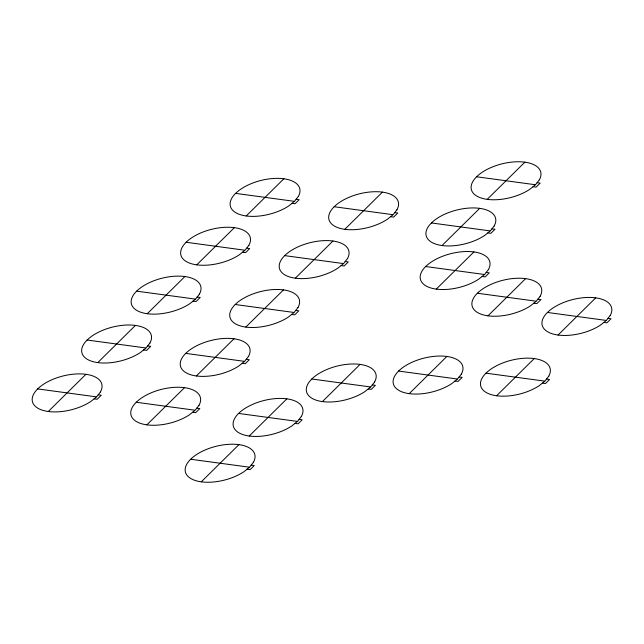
<?xml version="1.0" encoding="UTF-8"?>
<svg xmlns="http://www.w3.org/2000/svg" width="644" height="644" viewBox="0 0 644 644"><rect width="100%" height="100%" fill="white"/><g stroke="black" fill="none" stroke-linecap="round" stroke-linejoin="round"><path stroke-width="0.97" d="M48.292 411.492L85.942 374.301M97.775 362.612L135.417 325.421M147.259 313.725L184.9 276.542M196.742 264.845L234.384 227.654M246.225 215.957L283.867 178.774M146.864 424.847L184.514 387.664M196.348 375.967L233.997 338.776M245.831 327.08L283.481 289.897M295.314 278.2L332.964 241.009M344.798 229.32L382.439 192.129M201.274 481.833L238.924 444.642M487.218 199.358L524.868 162.167M249.212 436.028L286.862 398.837M442.042 245.533L479.683 208.35M322.427 401.59L360.068 364.399M436.278 289.116L473.928 251.925M409.222 393.645L446.864 356.454M487.999 315.826L525.641 278.635M496.605 395.762L534.246 358.571M558.058 335.041L595.708 297.858M537.12 182.671L540.171 183.081L536.074 187.138L533.015 186.72M476.592 176.77L535.067 184.699M296.127 199.278L299.178 199.688L295.073 203.737L292.022 203.327M394.7 212.633L397.751 213.043L393.653 217.092L390.594 216.682M235.599 193.377L294.075 201.298M334.172 206.732L392.647 214.653M491.944 228.853L494.995 229.264L490.889 233.313L487.838 232.903M431.416 222.953L489.891 230.874M486.18 272.428L489.231 272.839L485.133 276.896L482.082 276.477M425.652 266.527L484.127 274.457M246.644 248.157L249.695 248.568L245.597 252.625L242.538 252.207M345.216 261.512L348.267 261.931L344.17 265.98L341.111 265.561M186.116 242.257L244.591 250.186M284.688 255.62L343.163 263.541M537.893 299.138L540.952 299.549L536.846 303.606L533.796 303.187M477.365 293.237L535.848 301.167M607.96 318.361L611.011 318.772L606.914 322.821L603.863 322.411M547.432 312.461L605.915 320.382M197.161 297.037L200.212 297.456L196.114 301.505L193.055 301.094M295.733 310.4L298.784 310.811L294.686 314.86L291.627 314.449M136.633 291.144L195.108 299.066M235.205 304.499L293.68 312.421M546.498 379.075L549.557 379.485L545.452 383.534L542.401 383.124M485.979 373.174L544.454 381.095M459.124 376.957L462.175 377.368L458.069 381.425L455.018 381.007M398.596 371.057L457.071 378.986M147.677 345.925L150.728 346.335L146.631 350.384L143.572 349.974M246.249 359.28L249.3 359.69L245.203 363.747L242.144 363.329M87.149 340.024L145.625 347.945M185.722 353.379L244.197 361.308M372.329 384.903L375.38 385.313L371.274 389.362L368.223 388.952M311.801 379.002L370.276 386.923M299.114 419.341L302.165 419.751L298.067 423.8L295.016 423.39M238.586 413.44L297.061 421.361M98.194 394.804L101.245 395.223L97.147 399.272L94.088 398.853M196.766 408.159L199.817 408.578L195.72 412.627L192.669 412.216M37.666 388.912L96.141 396.833M136.238 402.267L194.713 410.188M251.176 465.145L254.235 465.556L250.13 469.605L247.079 469.194M190.648 459.244L249.131 467.166M100.432 391.938L96.568 396.889L90.691 401.566A35.782 17.404 -14.2 0 1 34.808 405.841A35.782 17.404 -14.2 0 1 65.64 375.38A35.782 17.404 -14.2 0 1 100.432 391.938M149.915 343.059L146.051 348.01L140.175 352.679A35.782 17.404 -14.2 0 1 84.292 356.961A35.782 17.404 -14.2 0 1 115.123 326.492A35.782 17.404 -14.2 0 1 149.915 343.059M199.399 294.171L195.535 299.122L189.658 303.799A35.782 17.404 -14.2 0 1 133.775 308.074A35.782 17.404 -14.2 0 1 164.606 277.612A35.782 17.404 -14.2 0 1 199.399 294.171M248.882 245.292L245.018 250.242L239.141 254.919A35.782 17.404 -14.2 0 1 183.258 259.194A35.782 17.404 -14.2 0 1 214.09 228.733A35.782 17.404 -14.2 0 1 248.882 245.292M298.365 196.412L294.501 201.355L288.625 206.032A35.782 17.404 -14.2 0 1 232.734 210.306A35.782 17.404 -14.2 0 1 263.573 179.845A35.782 17.404 -14.2 0 1 298.365 196.412M199.004 405.293L195.14 410.244L189.264 414.921A35.782 17.404 -14.2 0 1 133.38 419.196A35.782 17.404 -14.2 0 1 164.212 388.735A35.782 17.404 -14.2 0 1 199.004 405.293M248.487 356.414L244.623 361.365L238.747 366.042A35.782 17.404 -14.2 0 1 182.864 370.316A35.782 17.404 -14.2 0 1 213.695 339.855A35.782 17.404 -14.2 0 1 248.487 356.414M297.971 307.534L294.107 312.477L288.23 317.154A35.782 17.404 -14.2 0 1 232.347 321.428A35.782 17.404 -14.2 0 1 263.179 290.967A35.782 17.404 -14.2 0 1 297.971 307.534M347.454 258.647L343.59 263.597L337.714 268.274A35.782 17.404 -14.2 0 1 281.831 272.549A35.782 17.404 -14.2 0 1 312.662 242.088A35.782 17.404 -14.2 0 1 347.454 258.647M396.937 209.767L393.073 214.718L387.197 219.387A35.782 17.404 -14.2 0 1 331.314 223.669A35.782 17.404 -14.2 0 1 362.145 193.2A35.782 17.404 -14.2 0 1 396.937 209.767M253.422 462.279L249.55 467.23L243.674 471.907A35.782 17.404 -14.2 0 1 187.79 476.182A35.782 17.404 -14.2 0 1 218.63 445.712A35.782 17.404 -14.2 0 1 253.422 462.279M301.352 416.475L297.488 421.418L291.611 426.095A35.782 17.404 -14.2 0 1 235.728 430.377A35.782 17.404 -14.2 0 1 266.56 399.908A35.782 17.404 -14.2 0 1 301.352 416.475M494.181 225.988L490.309 230.93L484.441 235.607A35.782 17.404 -14.2 0 1 428.55 239.882A35.782 17.404 -14.2 0 1 459.389 209.421A35.782 17.404 -14.2 0 1 494.181 225.988M374.567 382.037L370.694 386.98L364.826 391.657A35.782 17.404 -14.2 0 1 308.935 395.939A35.782 17.404 -14.2 0 1 339.774 365.47A35.782 17.404 -14.2 0 1 374.567 382.037M539.358 179.805L535.494 184.756L529.618 189.433A35.782 17.404 -14.2 0 1 473.734 193.707A35.782 17.404 -14.2 0 1 504.566 163.246A35.782 17.404 -14.2 0 1 539.358 179.805M488.418 269.562L484.554 274.513L478.677 279.19A35.782 17.404 -14.2 0 1 422.794 283.465A35.782 17.404 -14.2 0 1 453.626 253.003A35.782 17.404 -14.2 0 1 488.418 269.562M461.362 374.092L457.49 379.042L451.621 383.719A35.782 17.404 -14.2 0 1 395.73 387.994A35.782 17.404 -14.2 0 1 426.57 357.533A35.782 17.404 -14.2 0 1 461.362 374.092M540.139 296.272L536.267 301.223L530.39 305.9A35.782 17.404 -14.2 0 1 474.507 310.175A35.782 17.404 -14.2 0 1 505.347 279.713A35.782 17.404 -14.2 0 1 540.139 296.272M548.744 376.209L544.872 381.151L538.996 385.828A35.782 17.404 -14.2 0 1 483.113 390.111A35.782 17.404 -14.2 0 1 513.952 359.642A35.782 17.404 -14.2 0 1 548.744 376.209M610.206 315.496L606.334 320.438L600.458 325.115A35.782 17.404 -14.2 0 1 544.574 329.39A35.782 17.404 -14.2 0 1 575.414 298.929A35.782 17.404 -14.2 0 1 610.206 315.496"/></g></svg>
